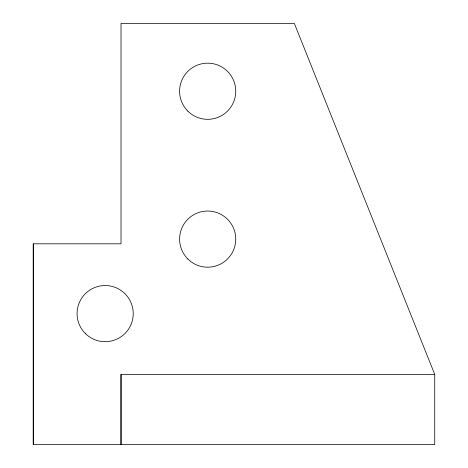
<?xml version="1.0" encoding="UTF-8"?>
<svg xmlns="http://www.w3.org/2000/svg" width="468" height="468" viewBox="0 0 468 468"><rect width="100%" height="100%" fill="white"/><g stroke="black" fill="none" stroke-linecap="round" stroke-linejoin="round"><path stroke-width="0.7" d="M33.269 444.6L33.269 243.816L121.019 243.816L121.019 23.4L294.331 23.4L434.731 374.4L434.731 444.6L33.269 444.6L33.269 243.816M121.019 374.4L121.019 444.6L121.019 374.4L434.731 374.4M187.82 111.103A28.08 28.08 0 0 0 234.796 98.514A28.08 28.08 0 0 0 200.409 64.122A28.08 28.08 0 0 0 187.82 111.103M187.82 258.974A28.08 28.08 0 0 0 234.796 246.384A28.08 28.08 0 0 0 200.409 211.992A28.08 28.08 0 0 0 187.82 258.974M85.287 333.468A28.08 28.08 0 0 0 132.268 320.884A28.08 28.08 0 0 0 97.876 286.492A28.08 28.08 0 0 0 85.287 333.468"/></g></svg>
